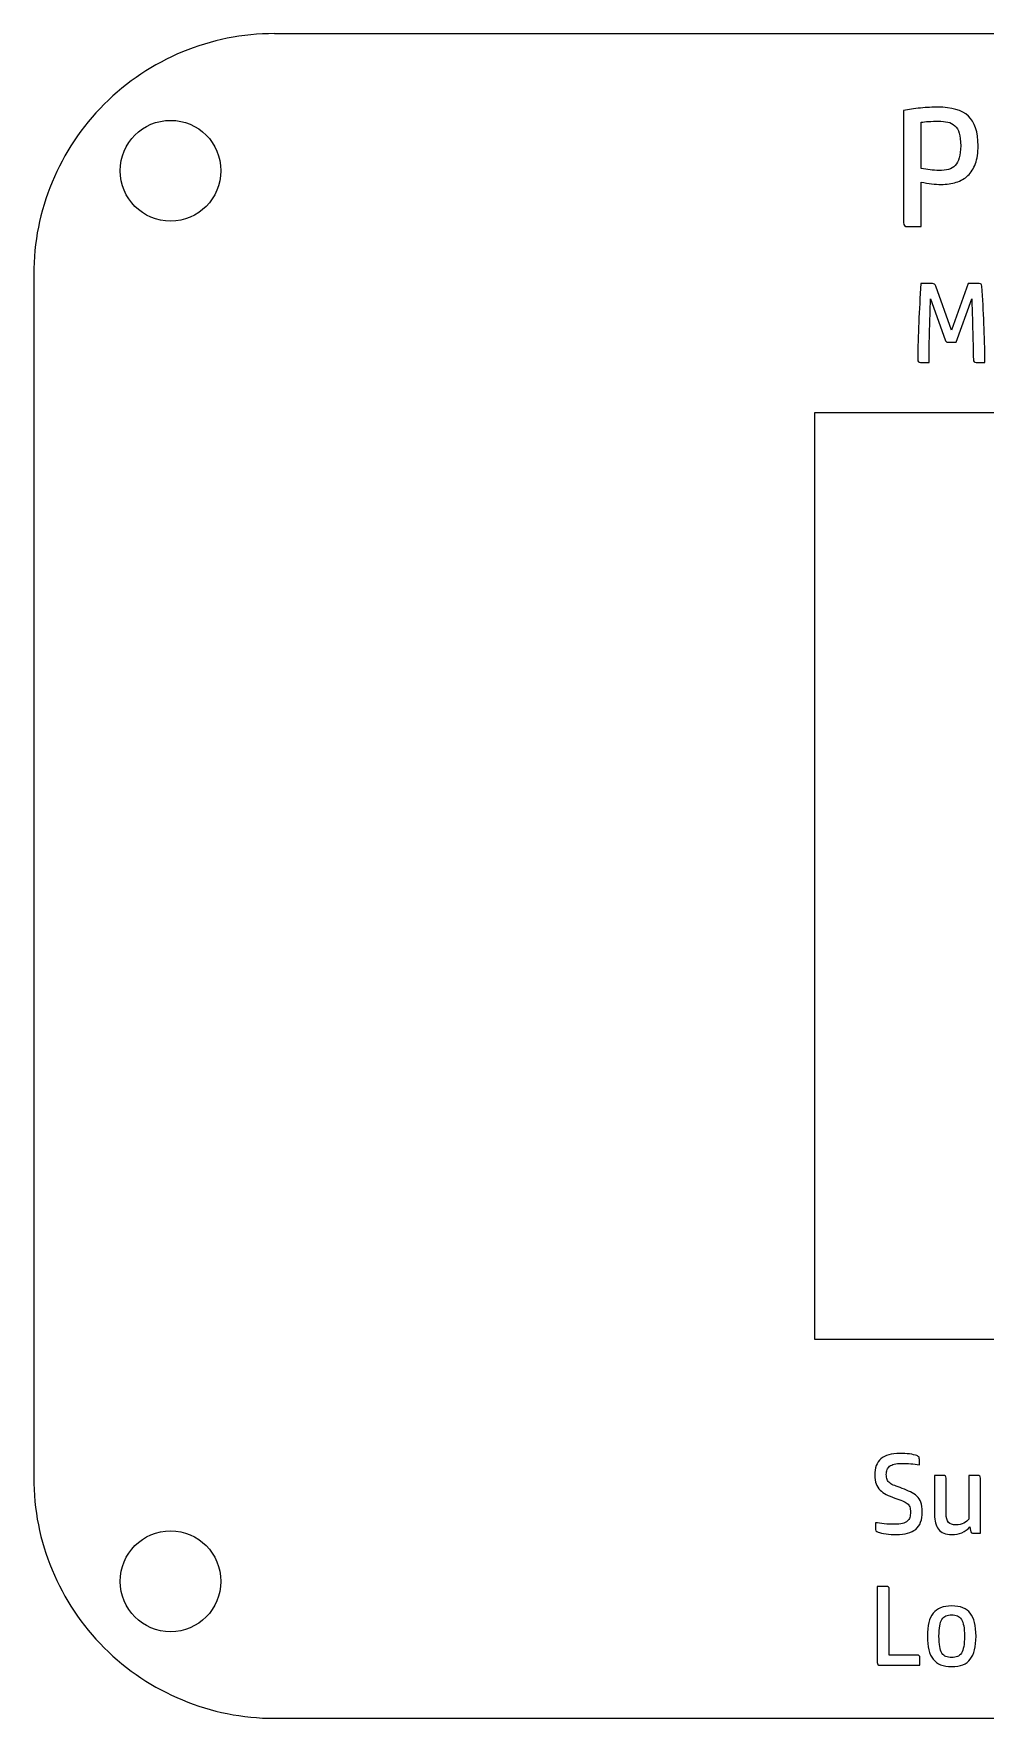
# Model space of a CAD drawing. Header units: inches. Extents: x -4.89 to -2.45, y 0.77 to 2.41.
# Drawn here: x -4.887 to -3.957, y 0.767 to 2.412 of the extents above; entities that cross this region are included whole.
import ezdxf

# ---------------------------------------------------------------- set-up
doc = ezdxf.new("R2010")
doc.units = ezdxf.units.IN
doc.header["$MEASUREMENT"] = 0
doc.layers.add('Layer 1', color=7, linetype='Continuous')

msp = doc.modelspace()

# ---------------------------------------------------------------- linework, layer by layer
at = {"layer": 'Layer 1', "lineweight": 9}
for points, knots in [([(-4.6514, 2.4125), (-4.7138, 2.4125), (-4.7737, 2.3877), (-4.8179, 2.3436), (-4.8179, 2.3436), (-4.862, 2.2995), (-4.8868, 2.2397), (-4.8868, 2.1774)], [0, 0, 0, 0, 0.333333, 0.333333, 0.333333, 0.333333, 1, 1, 1, 1]), ([(-4.7038, 2.2786), (-4.7038, 2.3058), (-4.7258, 2.3278), (-4.753, 2.3278), (-4.753, 2.3278), (-4.7802, 2.3278), (-4.8022, 2.3058), (-4.8022, 2.2786), (-4.8022, 2.2786), (-4.8022, 2.2514), (-4.7802, 2.2294), (-4.753, 2.2294), (-4.753, 2.2294), (-4.7258, 2.2294), (-4.7038, 2.2514), (-4.7038, 2.2786)], [0, 0, 0, 0, 0.2, 0.2, 0.2, 0.2, 0.4, 0.4, 0.4, 0.4, 0.6, 0.6, 0.6, 0.6, 1, 1, 1, 1]), ([(-4.8868, 1.0019), (-4.8868, 0.9395), (-4.862, 0.8797), (-4.8179, 0.8357), (-4.8179, 0.8357), (-4.7737, 0.7916), (-4.7138, 0.7668), (-4.6514, 0.7668)], [0, 0, 0, 0, 0.333333, 0.333333, 0.333333, 0.333333, 1, 1, 1, 1]), ([(-4.7038, 0.9006), (-4.7038, 0.9278), (-4.7258, 0.9499), (-4.753, 0.9499), (-4.753, 0.9499), (-4.7802, 0.9499), (-4.8022, 0.9278), (-4.8022, 0.9006), (-4.8022, 0.9006), (-4.8022, 0.8735), (-4.7802, 0.8514), (-4.753, 0.8514), (-4.753, 0.8514), (-4.7258, 0.8514), (-4.7038, 0.8735), (-4.7038, 0.9006)], [0, 0, 0, 0, 0.2, 0.2, 0.2, 0.2, 0.4, 0.4, 0.4, 0.4, 0.6, 0.6, 0.6, 0.6, 1, 1, 1, 1])]:
    msp.add_open_spline(points, degree=3, knots=knots, dxfattribs=at)
for points in [[(-4.6514, 2.4125), (-4.6514, 2.4125), (-2.6892, 2.4125), (-2.6892, 2.4125)], [(-4.8868, 2.1774), (-4.8868, 2.1774), (-4.8868, 1.0019), (-4.8868, 1.0019)], [(-4.1231, 2.0424), (-4.1231, 2.0424), (-3.2176, 2.0424), (-3.2176, 2.0424)], [(-4.1231, 1.1369), (-4.1231, 1.1369), (-4.1231, 2.0424), (-4.1231, 2.0424)], [(-3.2176, 1.1369), (-3.2176, 1.1369), (-4.1231, 1.1369), (-4.1231, 1.1369)], [(-4.6514, 0.7668), (-4.6514, 0.7668), (-2.6892, 0.7668), (-2.6892, 0.7668)]]:
    msp.add_open_spline(points, degree=3, dxfattribs=at)
at = {"layer": 'Layer 1', "color": 250, "lineweight": 9}
for points, knots in [([(-4.0325, 2.224), (-4.0351, 2.224), (-4.0365, 2.2253), (-4.0365, 2.2279), (-4.0365, 2.2279), (-4.0365, 2.2279), (-4.0365, 2.3375), (-4.0365, 2.3375), (-4.0365, 2.3375), (-4.0316, 2.3384), (-4.0261, 2.3392), (-4.02, 2.3398), (-4.02, 2.3398), (-4.0138, 2.3404), (-4.0081, 2.3407), (-4.0028, 2.3407), (-4.0028, 2.3407), (-3.9893, 2.3407), (-3.9795, 2.3378), (-3.9731, 2.332), (-3.9731, 2.332), (-3.9668, 2.3262), (-3.9636, 2.3166), (-3.9636, 2.303), (-3.9636, 2.303), (-3.9636, 2.2961), (-3.9645, 2.2903), (-3.9662, 2.2855), (-3.9662, 2.2855), (-3.9679, 2.2807), (-3.9703, 2.2769), (-3.9735, 2.2739), (-3.9735, 2.2739), (-3.9766, 2.2709), (-3.9804, 2.2687), (-3.9849, 2.2673), (-3.9849, 2.2673), (-3.9894, 2.2659), (-3.9943, 2.2652), (-3.9998, 2.2652), (-3.9998, 2.2652), (-4.0027, 2.2652), (-4.0057, 2.2654), (-4.009, 2.2658), (-4.009, 2.2658), (-4.0122, 2.2662), (-4.0156, 2.2667), (-4.0191, 2.2675), (-4.0191, 2.2675), (-4.0191, 2.2675), (-4.0191, 2.224), (-4.0191, 2.224), (-4.0191, 2.224), (-4.0191, 2.224), (-4.0325, 2.224), (-4.0325, 2.224)], [0, 0, 0, 0, 0.066667, 0.066667, 0.066667, 0.066667, 0.133333, 0.133333, 0.133333, 0.133333, 0.2, 0.2, 0.2, 0.2, 0.266667, 0.266667, 0.266667, 0.266667, 0.333333, 0.333333, 0.333333, 0.333333, 0.4, 0.4, 0.4, 0.4, 0.466667, 0.466667, 0.466667, 0.466667, 0.533333, 0.533333, 0.533333, 0.533333, 0.6, 0.6, 0.6, 0.6, 0.666667, 0.666667, 0.666667, 0.666667, 0.733333, 0.733333, 0.733333, 0.733333, 0.8, 0.8, 0.8, 0.8, 0.866667, 0.866667, 0.866667, 0.866667, 1, 1, 1, 1]), ([(-4.0191, 2.2809), (-4.0162, 2.2803), (-4.0133, 2.2798), (-4.0105, 2.2794), (-4.0105, 2.2794), (-4.0076, 2.2791), (-4.0047, 2.2789), (-4.0018, 2.2789), (-4.0018, 2.2789), (-3.9982, 2.2789), (-3.9951, 2.2792), (-3.9925, 2.2799), (-3.9925, 2.2799), (-3.9898, 2.2807), (-3.9876, 2.2819), (-3.9859, 2.2838), (-3.9859, 2.2838), (-3.9841, 2.2856), (-3.9828, 2.2881), (-3.982, 2.2912), (-3.982, 2.2912), (-3.9811, 2.2943), (-3.9806, 2.2982), (-3.9806, 2.303), (-3.9806, 2.303), (-3.9806, 2.3081), (-3.9811, 2.3122), (-3.982, 2.3154), (-3.982, 2.3154), (-3.983, 2.3185), (-3.9844, 2.3209), (-3.9863, 2.3226), (-3.9863, 2.3226), (-3.9882, 2.3243), (-3.9905, 2.3255), (-3.9932, 2.3261), (-3.9932, 2.3261), (-3.9959, 2.3267), (-3.999, 2.327), (-4.0025, 2.327), (-4.0025, 2.327), (-4.0058, 2.327), (-4.0089, 2.3269), (-4.0119, 2.3267), (-4.0119, 2.3267), (-4.0148, 2.3265), (-4.0172, 2.3262), (-4.0191, 2.3259), (-4.0191, 2.3259), (-4.0191, 2.3259), (-4.0191, 2.2809), (-4.0191, 2.2809)], [0, 0, 0, 0, 0.071429, 0.071429, 0.071429, 0.071429, 0.142857, 0.142857, 0.142857, 0.142857, 0.214286, 0.214286, 0.214286, 0.214286, 0.285714, 0.285714, 0.285714, 0.285714, 0.357143, 0.357143, 0.357143, 0.357143, 0.428571, 0.428571, 0.428571, 0.428571, 0.5, 0.5, 0.5, 0.5, 0.571429, 0.571429, 0.571429, 0.571429, 0.642857, 0.642857, 0.642857, 0.642857, 0.714286, 0.714286, 0.714286, 0.714286, 0.785714, 0.785714, 0.785714, 0.785714, 0.857143, 0.857143, 0.857143, 0.857143, 1, 1, 1, 1]), ([(-3.9682, 2.094), (-3.9683, 2.0984), (-3.9684, 2.1031), (-3.9685, 2.1081), (-3.9685, 2.1081), (-3.9686, 2.1132), (-3.9687, 2.1184), (-3.9689, 2.1236), (-3.9689, 2.1236), (-3.969, 2.1288), (-3.9692, 2.134), (-3.9693, 2.1391), (-3.9693, 2.1391), (-3.9695, 2.1442), (-3.9696, 2.149), (-3.9698, 2.1535), (-3.9698, 2.1535), (-3.9698, 2.1535), (-3.985, 2.111), (-3.985, 2.111), (-3.985, 2.111), (-3.985, 2.111), (-3.9929, 2.111), (-3.9929, 2.111), (-3.9929, 2.111), (-3.9938, 2.111), (-3.9945, 2.1112), (-3.9948, 2.1117), (-3.9948, 2.1117), (-3.9951, 2.1122), (-3.9955, 2.1128), (-3.9958, 2.1135), (-3.9958, 2.1135), (-3.9958, 2.1135), (-4.0101, 2.1535), (-4.0101, 2.1535), (-4.0101, 2.1535), (-4.0102, 2.1489), (-4.0104, 2.1439), (-4.0105, 2.1385), (-4.0105, 2.1385), (-4.0107, 2.1332), (-4.0108, 2.1278), (-4.011, 2.1224), (-4.011, 2.1224), (-4.0111, 2.1169), (-4.0113, 2.1116), (-4.0114, 2.1063), (-4.0114, 2.1063), (-4.0115, 2.101), (-4.0115, 2.096), (-4.0115, 2.0914), (-4.0115, 2.0914), (-4.0115, 2.0914), (-4.02, 2.0914), (-4.02, 2.0914), (-4.02, 2.0914), (-4.0218, 2.0914), (-4.0226, 2.0923), (-4.0226, 2.094), (-4.0226, 2.094), (-4.0225, 2.1061), (-4.0221, 2.1182), (-4.0216, 2.1304), (-4.0216, 2.1304), (-4.021, 2.1426), (-4.0204, 2.1552), (-4.0196, 2.1684), (-4.0196, 2.1684), (-4.0196, 2.1684), (-4.008, 2.1684), (-4.008, 2.1684), (-4.008, 2.1684), (-4.0066, 2.1684), (-4.0056, 2.1676), (-4.005, 2.1659), (-4.005, 2.1659), (-4.005, 2.1659), (-3.9896, 2.1228), (-3.9896, 2.1228), (-3.9896, 2.1228), (-3.9896, 2.1228), (-3.9734, 2.1684), (-3.9734, 2.1684), (-3.9734, 2.1684), (-3.9734, 2.1684), (-3.9624, 2.1684), (-3.9624, 2.1684), (-3.9624, 2.1684), (-3.9615, 2.1684), (-3.9609, 2.1682), (-3.9605, 2.1678), (-3.9605, 2.1678), (-3.9602, 2.1673), (-3.9599, 2.1667), (-3.9599, 2.1659), (-3.9599, 2.1659), (-3.959, 2.1536), (-3.9584, 2.1414), (-3.9579, 2.1291), (-3.9579, 2.1291), (-3.9573, 2.1169), (-3.957, 2.1043), (-3.9569, 2.0914), (-3.9569, 2.0914), (-3.9569, 2.0914), (-3.9655, 2.0914), (-3.9655, 2.0914), (-3.9655, 2.0914), (-3.9673, 2.0914), (-3.9682, 2.0923), (-3.9682, 2.094)], [0, 0, 0, 0, 0.034483, 0.034483, 0.034483, 0.034483, 0.068966, 0.068966, 0.068966, 0.068966, 0.103448, 0.103448, 0.103448, 0.103448, 0.137931, 0.137931, 0.137931, 0.137931, 0.172414, 0.172414, 0.172414, 0.172414, 0.206897, 0.206897, 0.206897, 0.206897, 0.241379, 0.241379, 0.241379, 0.241379, 0.275862, 0.275862, 0.275862, 0.275862, 0.310345, 0.310345, 0.310345, 0.310345, 0.344828, 0.344828, 0.344828, 0.344828, 0.37931, 0.37931, 0.37931, 0.37931, 0.413793, 0.413793, 0.413793, 0.413793, 0.448276, 0.448276, 0.448276, 0.448276, 0.482759, 0.482759, 0.482759, 0.482759, 0.517241, 0.517241, 0.517241, 0.517241, 0.551724, 0.551724, 0.551724, 0.551724, 0.586207, 0.586207, 0.586207, 0.586207, 0.62069, 0.62069, 0.62069, 0.62069, 0.655172, 0.655172, 0.655172, 0.655172, 0.689655, 0.689655, 0.689655, 0.689655, 0.724138, 0.724138, 0.724138, 0.724138, 0.758621, 0.758621, 0.758621, 0.758621, 0.793103, 0.793103, 0.793103, 0.793103, 0.827586, 0.827586, 0.827586, 0.827586, 0.862069, 0.862069, 0.862069, 0.862069, 0.896552, 0.896552, 0.896552, 0.896552, 0.931034, 0.931034, 0.931034, 0.931034, 1, 1, 1, 1]), ([(-4.0646, 1.0044), (-4.0646, 1.0114), (-4.0626, 1.0167), (-4.0586, 1.0203), (-4.0586, 1.0203), (-4.0546, 1.0238), (-4.0484, 1.0256), (-4.04, 1.0256), (-4.04, 1.0256), (-4.0369, 1.0256), (-4.0338, 1.0254), (-4.0307, 1.025), (-4.0307, 1.025), (-4.0276, 1.0246), (-4.0252, 1.0241), (-4.0235, 1.0235), (-4.0235, 1.0235), (-4.0223, 1.023), (-4.0216, 1.0224), (-4.0213, 1.0218), (-4.0213, 1.0218), (-4.0211, 1.0211), (-4.0209, 1.0204), (-4.0209, 1.0196), (-4.0209, 1.0196), (-4.0209, 1.0196), (-4.0209, 1.0145), (-4.0209, 1.0145), (-4.0209, 1.0145), (-4.0237, 1.0149), (-4.0265, 1.0152), (-4.0294, 1.0154), (-4.0294, 1.0154), (-4.0323, 1.0157), (-4.0352, 1.0158), (-4.0383, 1.0158), (-4.0383, 1.0158), (-4.0411, 1.0158), (-4.0436, 1.0156), (-4.0455, 1.0151), (-4.0455, 1.0151), (-4.0474, 1.0146), (-4.0489, 1.0139), (-4.0501, 1.013), (-4.0501, 1.013), (-4.0512, 1.0121), (-4.0521, 1.011), (-4.0525, 1.0097), (-4.0525, 1.0097), (-4.053, 1.0084), (-4.0533, 1.0068), (-4.0533, 1.005), (-4.0533, 1.005), (-4.0533, 1.003), (-4.053, 1.0014), (-4.0525, 1.0001), (-4.0525, 1.0001), (-4.052, 0.9988), (-4.0511, 0.9977), (-4.0499, 0.9967), (-4.0499, 0.9967), (-4.0486, 0.9957), (-4.0471, 0.9949), (-4.0451, 0.9941), (-4.0451, 0.9941), (-4.0431, 0.9933), (-4.0407, 0.9924), (-4.0378, 0.9914), (-4.0378, 0.9914), (-4.0348, 0.9903), (-4.0322, 0.9891), (-4.0298, 0.988), (-4.0298, 0.988), (-4.0273, 0.9869), (-4.0253, 0.9855), (-4.0235, 0.9839), (-4.0235, 0.9839), (-4.0218, 0.9822), (-4.0205, 0.9802), (-4.0195, 0.9778), (-4.0195, 0.9778), (-4.0186, 0.9754), (-4.0181, 0.9723), (-4.0181, 0.9686), (-4.0181, 0.9686), (-4.0181, 0.9606), (-4.0203, 0.9549), (-4.0246, 0.9514), (-4.0246, 0.9514), (-4.0289, 0.948), (-4.0351, 0.9463), (-4.0433, 0.9463), (-4.0433, 0.9463), (-4.0468, 0.9463), (-4.0503, 0.9465), (-4.0536, 0.947), (-4.0536, 0.947), (-4.0569, 0.9475), (-4.0595, 0.948), (-4.0614, 0.9487), (-4.0614, 0.9487), (-4.0623, 0.9491), (-4.063, 0.9496), (-4.0634, 0.9501), (-4.0634, 0.9501), (-4.0637, 0.9507), (-4.0639, 0.9515), (-4.0639, 0.9524), (-4.0639, 0.9524), (-4.0639, 0.9524), (-4.0639, 0.9579), (-4.0639, 0.9579), (-4.0639, 0.9579), (-4.0613, 0.9576), (-4.0585, 0.9572), (-4.0553, 0.9568), (-4.0553, 0.9568), (-4.0522, 0.9564), (-4.0488, 0.9563), (-4.0453, 0.9563), (-4.0453, 0.9563), (-4.0421, 0.9563), (-4.0396, 0.9565), (-4.0375, 0.9571), (-4.0375, 0.9571), (-4.0355, 0.9576), (-4.0339, 0.9584), (-4.0328, 0.9594), (-4.0328, 0.9594), (-4.0316, 0.9604), (-4.0308, 0.9617), (-4.0304, 0.9631), (-4.0304, 0.9631), (-4.0299, 0.9646), (-4.0297, 0.9663), (-4.0297, 0.9681), (-4.0297, 0.9681), (-4.0297, 0.9702), (-4.0299, 0.9719), (-4.0304, 0.9733), (-4.0304, 0.9733), (-4.0309, 0.9746), (-4.0317, 0.9757), (-4.0329, 0.9766), (-4.0329, 0.9766), (-4.0341, 0.9776), (-4.0357, 0.9784), (-4.0376, 0.9793), (-4.0376, 0.9793), (-4.0396, 0.9801), (-4.0421, 0.981), (-4.045, 0.982), (-4.045, 0.982), (-4.0481, 0.9831), (-4.0509, 0.9843), (-4.0533, 0.9855), (-4.0533, 0.9855), (-4.0557, 0.9867), (-4.0578, 0.9881), (-4.0594, 0.9898), (-4.0594, 0.9898), (-4.0611, 0.9914), (-4.0624, 0.9934), (-4.0633, 0.9958), (-4.0633, 0.9958), (-4.0641, 0.9981), (-4.0646, 1.001), (-4.0646, 1.0044)], [0, 0, 0, 0, 0.023256, 0.023256, 0.023256, 0.023256, 0.046512, 0.046512, 0.046512, 0.046512, 0.069767, 0.069767, 0.069767, 0.069767, 0.093023, 0.093023, 0.093023, 0.093023, 0.116279, 0.116279, 0.116279, 0.116279, 0.139535, 0.139535, 0.139535, 0.139535, 0.162791, 0.162791, 0.162791, 0.162791, 0.186047, 0.186047, 0.186047, 0.186047, 0.209302, 0.209302, 0.209302, 0.209302, 0.232558, 0.232558, 0.232558, 0.232558, 0.255814, 0.255814, 0.255814, 0.255814, 0.27907, 0.27907, 0.27907, 0.27907, 0.302326, 0.302326, 0.302326, 0.302326, 0.325581, 0.325581, 0.325581, 0.325581, 0.348837, 0.348837, 0.348837, 0.348837, 0.372093, 0.372093, 0.372093, 0.372093, 0.395349, 0.395349, 0.395349, 0.395349, 0.418605, 0.418605, 0.418605, 0.418605, 0.44186, 0.44186, 0.44186, 0.44186, 0.465116, 0.465116, 0.465116, 0.465116, 0.488372, 0.488372, 0.488372, 0.488372, 0.511628, 0.511628, 0.511628, 0.511628, 0.534884, 0.534884, 0.534884, 0.534884, 0.55814, 0.55814, 0.55814, 0.55814, 0.581395, 0.581395, 0.581395, 0.581395, 0.604651, 0.604651, 0.604651, 0.604651, 0.627907, 0.627907, 0.627907, 0.627907, 0.651163, 0.651163, 0.651163, 0.651163, 0.674419, 0.674419, 0.674419, 0.674419, 0.697674, 0.697674, 0.697674, 0.697674, 0.72093, 0.72093, 0.72093, 0.72093, 0.744186, 0.744186, 0.744186, 0.744186, 0.767442, 0.767442, 0.767442, 0.767442, 0.790698, 0.790698, 0.790698, 0.790698, 0.813953, 0.813953, 0.813953, 0.813953, 0.837209, 0.837209, 0.837209, 0.837209, 0.860465, 0.860465, 0.860465, 0.860465, 0.883721, 0.883721, 0.883721, 0.883721, 0.906977, 0.906977, 0.906977, 0.906977, 0.930233, 0.930233, 0.930233, 0.930233, 0.953488, 0.953488, 0.953488, 0.953488, 1, 1, 1, 1]), ([(-3.9639, 1.004), (-3.9621, 1.004), (-3.9613, 1.0032), (-3.9613, 1.0015), (-3.9613, 1.0015), (-3.9613, 1.0015), (-3.9613, 0.9475), (-3.9613, 0.9475), (-3.9613, 0.9475), (-3.9613, 0.9475), (-3.968, 0.9475), (-3.968, 0.9475), (-3.968, 0.9475), (-3.9689, 0.9475), (-3.9695, 0.9477), (-3.9701, 0.948), (-3.9701, 0.948), (-3.9706, 0.9484), (-3.971, 0.9491), (-3.9711, 0.9503), (-3.9711, 0.9503), (-3.9711, 0.9503), (-3.9716, 0.9537), (-3.9716, 0.9537), (-3.9716, 0.9537), (-3.9762, 0.9487), (-3.9821, 0.9463), (-3.9893, 0.9463), (-3.9893, 0.9463), (-3.9923, 0.9463), (-3.9949, 0.9467), (-3.997, 0.9476), (-3.997, 0.9476), (-3.9992, 0.9486), (-4.0009, 0.9499), (-4.0023, 0.9515), (-4.0023, 0.9515), (-4.0036, 0.9532), (-4.0046, 0.9552), (-4.0052, 0.9576), (-4.0052, 0.9576), (-4.0058, 0.9601), (-4.0061, 0.9627), (-4.0061, 0.9656), (-4.0061, 0.9656), (-4.0061, 0.9656), (-4.0061, 1.004), (-4.0061, 1.004), (-4.0061, 1.004), (-4.0061, 1.004), (-3.9976, 1.004), (-3.9976, 1.004), (-3.9976, 1.004), (-3.9968, 1.004), (-3.9961, 1.0038), (-3.9956, 1.0034), (-3.9956, 1.0034), (-3.9952, 1.0029), (-3.9949, 1.0023), (-3.9949, 1.0015), (-3.9949, 1.0015), (-3.9949, 1.0015), (-3.9949, 0.9665), (-3.9949, 0.9665), (-3.9949, 0.9665), (-3.9949, 0.9626), (-3.9941, 0.9599), (-3.9925, 0.9582), (-3.9925, 0.9582), (-3.9909, 0.9565), (-3.9885, 0.9557), (-3.9854, 0.9557), (-3.9854, 0.9557), (-3.9823, 0.9557), (-3.9797, 0.9563), (-3.9776, 0.9575), (-3.9776, 0.9575), (-3.9754, 0.9588), (-3.9737, 0.96), (-3.9725, 0.9613), (-3.9725, 0.9613), (-3.9725, 0.9613), (-3.9725, 1.004), (-3.9725, 1.004), (-3.9725, 1.004), (-3.9725, 1.004), (-3.9639, 1.004), (-3.9639, 1.004)], [0, 0, 0, 0, 0.043478, 0.043478, 0.043478, 0.043478, 0.086957, 0.086957, 0.086957, 0.086957, 0.130435, 0.130435, 0.130435, 0.130435, 0.173913, 0.173913, 0.173913, 0.173913, 0.217391, 0.217391, 0.217391, 0.217391, 0.26087, 0.26087, 0.26087, 0.26087, 0.304348, 0.304348, 0.304348, 0.304348, 0.347826, 0.347826, 0.347826, 0.347826, 0.391304, 0.391304, 0.391304, 0.391304, 0.434783, 0.434783, 0.434783, 0.434783, 0.478261, 0.478261, 0.478261, 0.478261, 0.521739, 0.521739, 0.521739, 0.521739, 0.565217, 0.565217, 0.565217, 0.565217, 0.608696, 0.608696, 0.608696, 0.608696, 0.652174, 0.652174, 0.652174, 0.652174, 0.695652, 0.695652, 0.695652, 0.695652, 0.73913, 0.73913, 0.73913, 0.73913, 0.782609, 0.782609, 0.782609, 0.782609, 0.826087, 0.826087, 0.826087, 0.826087, 0.869565, 0.869565, 0.869565, 0.869565, 0.913043, 0.913043, 0.913043, 0.913043, 1, 1, 1, 1]), ([(-4.0595, 0.8187), (-4.0613, 0.8187), (-4.0621, 0.8196), (-4.0621, 0.8213), (-4.0621, 0.8213), (-4.0621, 0.8213), (-4.0621, 0.8957), (-4.0621, 0.8957), (-4.0621, 0.8957), (-4.0621, 0.8957), (-4.0531, 0.8957), (-4.0531, 0.8957), (-4.0531, 0.8957), (-4.0523, 0.8957), (-4.0517, 0.8955), (-4.0512, 0.895), (-4.0512, 0.895), (-4.0507, 0.8946), (-4.0505, 0.894), (-4.0505, 0.8932), (-4.0505, 0.8932), (-4.0505, 0.8932), (-4.0505, 0.8285), (-4.0505, 0.8285), (-4.0505, 0.8285), (-4.0505, 0.8285), (-4.0231, 0.8285), (-4.0231, 0.8285), (-4.0231, 0.8285), (-4.0214, 0.8285), (-4.0205, 0.8276), (-4.0205, 0.8259), (-4.0205, 0.8259), (-4.0205, 0.8259), (-4.0205, 0.8187), (-4.0205, 0.8187), (-4.0205, 0.8187), (-4.0205, 0.8187), (-4.0595, 0.8187), (-4.0595, 0.8187)], [0, 0, 0, 0, 0.090909, 0.090909, 0.090909, 0.090909, 0.181818, 0.181818, 0.181818, 0.181818, 0.272727, 0.272727, 0.272727, 0.272727, 0.363636, 0.363636, 0.363636, 0.363636, 0.454545, 0.454545, 0.454545, 0.454545, 0.545455, 0.545455, 0.545455, 0.545455, 0.636364, 0.636364, 0.636364, 0.636364, 0.727273, 0.727273, 0.727273, 0.727273, 0.818182, 0.818182, 0.818182, 0.818182, 1, 1, 1, 1]), ([(-3.9894, 0.8174), (-3.9977, 0.8174), (-4.0038, 0.8197), (-4.0075, 0.8245), (-4.0075, 0.8245), (-4.0113, 0.8292), (-4.0131, 0.8367), (-4.0131, 0.847), (-4.0131, 0.847), (-4.0131, 0.8573), (-4.0113, 0.8647), (-4.0075, 0.8695), (-4.0075, 0.8695), (-4.0038, 0.8742), (-3.9977, 0.8766), (-3.9894, 0.8766), (-3.9894, 0.8766), (-3.981, 0.8766), (-3.9749, 0.8742), (-3.9712, 0.8695), (-3.9712, 0.8695), (-3.9675, 0.8647), (-3.9656, 0.8573), (-3.9656, 0.847), (-3.9656, 0.847), (-3.9656, 0.8367), (-3.9675, 0.8292), (-3.9712, 0.8245), (-3.9712, 0.8245), (-3.9749, 0.8197), (-3.981, 0.8174), (-3.9894, 0.8174)], [0, 0, 0, 0, 0.111111, 0.111111, 0.111111, 0.111111, 0.222222, 0.222222, 0.222222, 0.222222, 0.333333, 0.333333, 0.333333, 0.333333, 0.444444, 0.444444, 0.444444, 0.444444, 0.555556, 0.555556, 0.555556, 0.555556, 0.666667, 0.666667, 0.666667, 0.666667, 0.777778, 0.777778, 0.777778, 0.777778, 1, 1, 1, 1]), ([(-3.9769, 0.847), (-3.9769, 0.851), (-3.9772, 0.8544), (-3.9776, 0.857), (-3.9776, 0.857), (-3.9781, 0.8597), (-3.9789, 0.8618), (-3.9799, 0.8634), (-3.9799, 0.8634), (-3.9809, 0.865), (-3.9822, 0.8662), (-3.9838, 0.8668), (-3.9838, 0.8668), (-3.9853, 0.8675), (-3.9872, 0.8678), (-3.9894, 0.8678), (-3.9894, 0.8678), (-3.9915, 0.8678), (-3.9934, 0.8675), (-3.995, 0.8668), (-3.995, 0.8668), (-3.9966, 0.8662), (-3.9979, 0.865), (-3.9989, 0.8634), (-3.9989, 0.8634), (-3.9999, 0.8618), (-4.0006, 0.8597), (-4.0011, 0.857), (-4.0011, 0.857), (-4.0016, 0.8544), (-4.0018, 0.851), (-4.0018, 0.847), (-4.0018, 0.847), (-4.0018, 0.843), (-4.0016, 0.8396), (-4.0011, 0.8369), (-4.0011, 0.8369), (-4.0006, 0.8342), (-3.9999, 0.832), (-3.9989, 0.8304), (-3.9989, 0.8304), (-3.9979, 0.8288), (-3.9966, 0.8277), (-3.995, 0.8271), (-3.995, 0.8271), (-3.9934, 0.8265), (-3.9915, 0.8262), (-3.9894, 0.8262), (-3.9894, 0.8262), (-3.9872, 0.8262), (-3.9853, 0.8265), (-3.9838, 0.8271), (-3.9838, 0.8271), (-3.9822, 0.8277), (-3.9809, 0.8288), (-3.9799, 0.8304), (-3.9799, 0.8304), (-3.9789, 0.832), (-3.9781, 0.8342), (-3.9776, 0.8369), (-3.9776, 0.8369), (-3.9772, 0.8396), (-3.9769, 0.843), (-3.9769, 0.847)], [0, 0, 0, 0, 0.058824, 0.058824, 0.058824, 0.058824, 0.117647, 0.117647, 0.117647, 0.117647, 0.176471, 0.176471, 0.176471, 0.176471, 0.235294, 0.235294, 0.235294, 0.235294, 0.294118, 0.294118, 0.294118, 0.294118, 0.352941, 0.352941, 0.352941, 0.352941, 0.411765, 0.411765, 0.411765, 0.411765, 0.470588, 0.470588, 0.470588, 0.470588, 0.529412, 0.529412, 0.529412, 0.529412, 0.588235, 0.588235, 0.588235, 0.588235, 0.647059, 0.647059, 0.647059, 0.647059, 0.705882, 0.705882, 0.705882, 0.705882, 0.764706, 0.764706, 0.764706, 0.764706, 0.823529, 0.823529, 0.823529, 0.823529, 0.882353, 0.882353, 0.882353, 0.882353, 1, 1, 1, 1])]:
    msp.add_open_spline(points, degree=3, knots=knots, dxfattribs=at)

doc.saveas('drawing.dxf')
